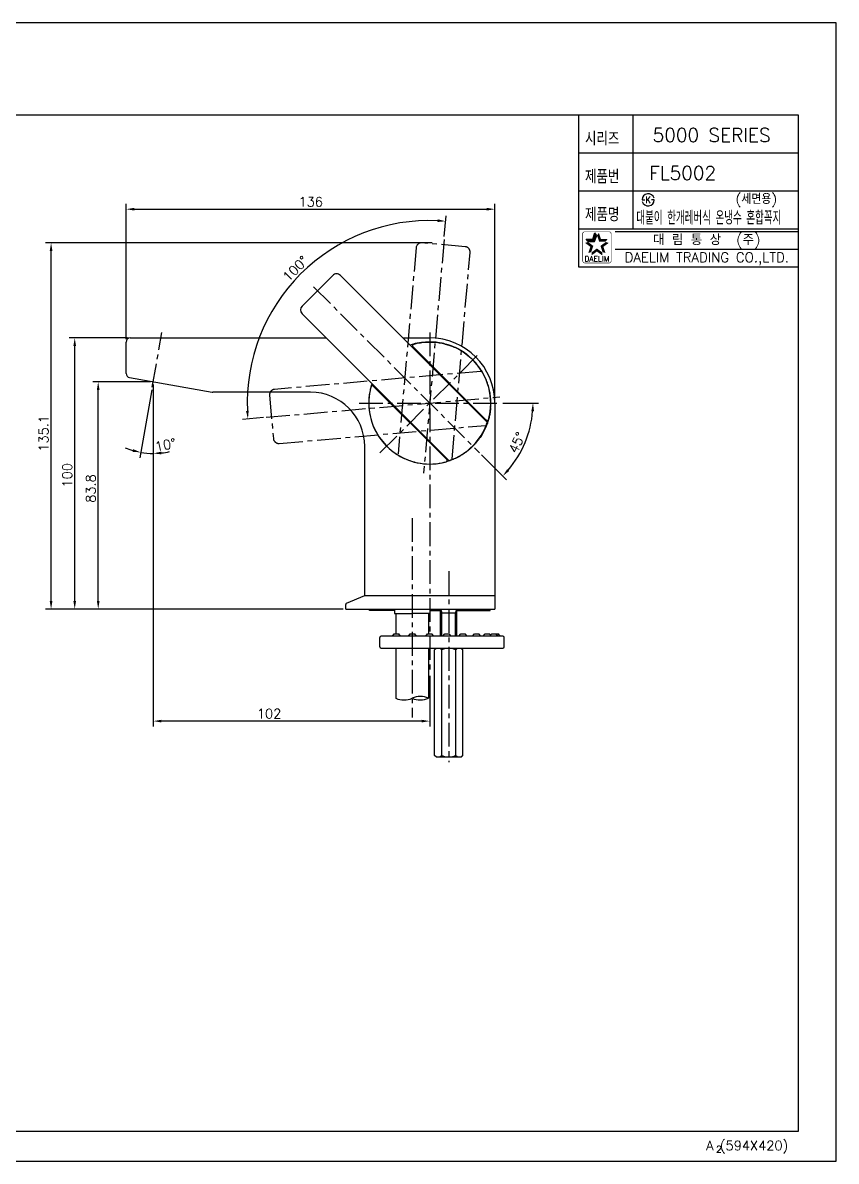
# Model space of a CAD drawing. Extents: x 2371 to 2965, y 435 to 855.
# Drawn here: x 2665 to 2965, y 435 to 855 of the extents above; entities that cross this region are included whole.
import ezdxf
from ezdxf.enums import TextEntityAlignment as Align

# ---------------------------------------------------------------- set-up
doc = ezdxf.new("R2010")
doc.units = 0
doc.header["$LTSCALE"] = 7
doc.header["$MEASUREMENT"] = 0
doc.linetypes.add('CENTER', pattern=[2, 1.25, -0.25, 0.25, -0.25])
doc.layers.get('0').update_dxf_attribs({"color": 2, "linetype": 'CONTINUOUS'})
for name, color, linetype in [('CL', 1, 'CENTER'), ('DIM', 2, 'CONTINUOUS'), ('DWG', 7, 'CONTINUOUS')]:
    doc.layers.add(name, color=color, linetype=linetype)
doc.styles.add('GHS', font='ROMANS', dxfattribs={"bigfont": 'GHS'})
doc.styles.add('HAN', font='TXT.shx', dxfattribs={"bigfont": 'GHS.shx'})
doc.styles.add('ROMANS', font='romans')

# ---------------------------------------------------------------- blocks, each defined once
blk = doc.blocks.new('KS')
at = {"layer": 'DIM'}
for p, q in [((-2.25, 0), (-1.75, 0)), ((-1.75, 0), (-1.25, 0)), ((1.75, 0), (1.25, 0)), ((2.25, 0), (1.75, 0))]:
    blk.add_line(p, q, dxfattribs=at)
for start, end in [(15, 180), (195, 0)]:
    blk.add_arc((0, 0), 2.25, start, end, dxfattribs=at)
at = {"layer": 'DIM', "style": 'HAN'}
blk.add_text('K', height=2.39, dxfattribs=at).set_placement((0, 0), align=Align.MIDDLE)
blk = doc.blocks.new('BORDER')
for p, q in [((1, 1), (0, 1)), ((1, 0), (1, 1)), ((0, 0), (1, 0))]:
    blk.add_line(p, q)
blk = doc.blocks.new('양식')
at = {"color": 4}
for p, q in [((1219, 386), (1768, 386)), ((1768, 386), (1768, 11)), ((1768, 11), (1219, 11))]:
    blk.add_line(p, q, dxfattribs=at)
at = {"color": 7}
for p, q in [((1687, 386), (1687, 330)), ((1707, 386), (1707, 344)), ((1687, 372), (1768, 372)), ((1687, 358), (1768, 358)), ((1687, 344), (1768, 344)), ((1687, 330), (1768, 330))]:
    blk.add_line(p, q, dxfattribs=at)
at = {"color": 2}
for p, q in [((1692.24, 340.18), (1692.99, 342.49)), ((1692.9, 339.27), (1693.65, 341.57)), ((1693.65, 341.57), (1692.99, 342.49)), ((1689.81, 340.18), (1692.24, 340.18)), ((1690.48, 339.27), (1689.81, 340.18)), ((1690.48, 339.27), (1692.9, 339.27))]:
    blk.add_line(p, q, dxfattribs=at)
at = {"color": 2, "linetype": 'Continuous'}
for p, q in [((1700.5, 343), (1768, 343)), ((1700.5, 336.5), (1768, 336.5))]:
    blk.add_line(p, q, dxfattribs=at)
at = {"color": 2, "linetype": 'Continuous', "const_width": 0.2}
for points in [[(1688.48, 342.13, -0.414214), (1689.23, 342.88)], [(1688.48, 332.13), (1688.48, 342.13, -1)], [(1689.23, 342.88), (1698.23, 342.88, -0.414214), (1698.98, 342.13, 0.043396)], [(1698.98, 342.13), (1698.98, 332.13, -0.414214), (1698.23, 331.38)], [(1698.23, 331.38), (1689.48, 331.38, -0.414214), (1688.48, 332.13, 0.672398)]]:
    blk.add_lwpolyline(points, format="xyb", dxfattribs=at)
at = {"color": 2}
for points in [[(1692.24, 340.18), (1692.9, 339.27), (1692.99, 342.49), (1693.65, 341.57)], [(1694.47, 342.49), (1693.8, 341.57), (1695.22, 340.18), (1694.55, 339.27)], [(1691.32, 337.35), (1692.4, 337.7), (1689.36, 338.78), (1690.43, 339.13)], [(1689.81, 340.18), (1690.48, 339.27), (1692.24, 340.18), (1692.9, 339.27)], [(1690.57, 335.05), (1691.65, 335.4), (1691.32, 337.35), (1692.4, 337.7)], [(1693.73, 335.6), (1693.73, 336.73), (1691.77, 334.18), (1691.77, 335.31)], [(1695.69, 334.18), (1695.69, 335.31), (1693.73, 335.6), (1693.73, 336.73)], [(1695.22, 340.18), (1694.55, 339.27), (1697.64, 340.18), (1696.98, 339.27)], [(1698.1, 338.78), (1697.02, 339.13), (1696.14, 337.35), (1695.06, 337.7)], [(1696.14, 337.35), (1695.06, 337.7), (1696.89, 335.05), (1695.81, 335.4)]]:
    blk.add_solid(points, dxfattribs=at)
at = {"xscale": 594, "yscale": 420, "zscale": 594}
blk.add_blockref('BORDER', (1188, 0), dxfattribs=at)
at = {"layer": 'DIM', "color": 4}
blk.add_blockref('KS', (1712.63, 354.68), dxfattribs=at)
at = {"color": 7, "linetype": 'Continuous'}
for s, height, style, p in [('대 림 통 상  (주)', 4, 'GHS', (1734.26, 339.7)), ('DAELIM TRADING CO.,LTD.', 3.6, 'ROMANS', (1734.26, 332.93))]:
    blk.add_text(s, height=height, dxfattribs=dict(at, style=style)).set_placement(p, align=Align.MIDDLE)
at = {"color": 2, "linetype": 'Continuous', "style": 'ROMANS'}
blk.add_text('DAELIM', height=2, dxfattribs=at).set_placement((1693.73, 331.93), align=Align.CENTER)
at = {"color": 7, "style": 'GHS'}
for s, height, p in [('A (594X420)', 3.5, (1734.01, 4.03)), ('2', 2.5, (1737.67, 3.19))]:
    blk.add_text(s, height=height, dxfattribs=at).set_placement(p)
at = {"layer": 'DIM', "style": 'GHS', "width": 0.8}
for s, p in [('시리즈', (1689.34, 374.73)), ('제품번', (1689.34, 360.73)), ('제품명', (1689.34, 346.73))]:
    blk.add_text(s, height=5, dxfattribs=at).set_placement(p)
blk = doc.blocks.new('FL5002')
at = {"color": 7, "linetype": 'Continuous'}
for p, q in [((2792.83, 638.22), (2792.83, 638.72)), ((2796.08, 638.72), (2796.08, 638.22)), ((2834.08, 638.72), (2834.08, 638.22)), ((2837.33, 638.22), (2837.33, 638.72)), ((2802.08, 638.22), (2792.83, 638.22)), ((2815.08, 638.22), (2819.08, 638.22)), ((2825.08, 638.22), (2837.33, 638.22))]:
    blk.add_line(p, q, dxfattribs=at)
at = {"layer": 'CL', "color": 3}
for p, q in [((2828.16, 772.4), (2812.22, 773.8)), ((2810.05, 771.98), (2803.4, 695.93)), ((2823.32, 694.18), (2829.98, 770.24)), ((2833.88, 726.4), (2757.83, 719.75)), ((2756.01, 717.58), (2757.4, 701.64)), ((2759.57, 699.82), (2835.62, 706.48))]:
    blk.add_line(p, q, dxfattribs=at)
at = {"layer": 'CL'}
for p, q in [((2820.37, 775.09), (2812.82, 688.82)), ((2772.23, 757.57), (2833.47, 696.33)), ((2712.74, 720.6), (2716.29, 740.72)), ((2815.08, 740.72), (2815.08, 615.04)), ((2796.7, 696.33), (2833.47, 733.11)), ((2754.72, 709.44), (2840.99, 716.99)), ((2789.08, 714.72), (2841.09, 714.72)), ((2808.58, 672.26), (2808.58, 598.67)), ((2822.08, 652.72), (2822.08, 582.22))]:
    blk.add_line(p, q, dxfattribs=at)
at = {"layer": 'CL', "color": 3}
for centre, start, end in [((2812.05, 771.8), 85, 175), ((2827.99, 770.41), 355.0005, 85.0067), ((2758, 717.76), 95.0005, 185.0067), ((2759.4, 701.82), 185, 275)]:
    blk.add_arc(centre, 2, start, end, dxfattribs=at)
at = {"layer": 'DIM'}
for p, q in [((2703.09, 738.22), (2703.09, 788.22)), ((2706.09, 786.22), (2836.09, 786.22)), ((2839.09, 715.72), (2839.09, 788.22)), ((2820.45, 776.09), (2821.13, 783.79)), ((2816.03, 773.85), (2673.42, 773.85)), ((2675.42, 641.72), (2675.42, 770.85)), ((2703.59, 738.72), (2682.14, 738.72)), ((2684.14, 641.72), (2684.14, 735.72)), ((2712.09, 722.57), (2690.8, 722.57)), ((2692.8, 641.72), (2692.8, 719.57)), ((2712.57, 719.61), (2708.15, 694.54)), ((2713.09, 721.57), (2713.09, 595.37)), ((2842.09, 714.72), (2855.16, 714.72)), ((2753.72, 709.35), (2746.02, 708.68)), ((2834.18, 695.63), (2843.42, 686.38)), ((2781.09, 638.72), (2673.42, 638.72)), ((2782.09, 638.72), (2682.14, 638.72)), ((2783.09, 638.72), (2690.8, 638.72)), ((2815.08, 614.04), (2815.08, 595.37)), ((2812.08, 597.37), (2716.09, 597.37))]:
    blk.add_line(p, q, dxfattribs=at)
for centre, radius, start, end in [((2815.08, 714.72), 67.33, 87.553, 182.447), ((2815.08, 714.72), 38.07, 319.5159, 355.4842), ((2713.09, 722.57), 26.46, 247.0001, 253.5), ((2713.09, 722.57), 26.46, 260, 270), ((2713.09, 722.57), 26.46, 276.5, 282.9999)]:
    blk.add_arc(centre, radius, start, end, dxfattribs=at)
for points in [[(2706.09, 786.72), (2706.09, 785.72), (2703.09, 786.22)], [(2836.09, 786.72), (2836.09, 785.72), (2839.09, 786.22)], [(2817.99, 782.49), (2817.93, 781.49), (2820.95, 781.8)], [(2674.92, 770.85), (2675.92, 770.85), (2675.42, 773.85)], [(2683.64, 735.72), (2684.64, 735.72), (2684.14, 738.72)], [(2692.3, 719.57), (2693.3, 719.57), (2692.8, 722.57)], [(2852.54, 711.74), (2853.54, 711.7), (2853.16, 714.72)], [(2748.31, 711.88), (2747.31, 711.81), (2748.01, 708.85)], [(2705.69, 697.69), (2705.46, 696.71), (2708.49, 696.51)], [(2716.11, 695.78), (2716.05, 696.78), (2713.09, 696.11)], [(2844.41, 689.66), (2843.68, 690.34), (2842.01, 687.8)], [(2674.92, 641.72), (2675.92, 641.72), (2675.42, 638.72)], [(2683.64, 641.72), (2684.64, 641.72), (2684.14, 638.72)], [(2692.3, 641.72), (2693.3, 641.72), (2692.8, 638.72)], [(2716.09, 597.87), (2716.09, 596.87), (2713.09, 597.37)], [(2812.08, 597.87), (2812.08, 596.87), (2815.08, 597.37)]]:
    blk.add_solid(points, dxfattribs=at)
at = {"layer": 'DWG'}
for p, q in [((2779.3, 761.81), (2767.99, 750.5)), ((2836.12, 707.83), (2782.13, 761.81)), ((2782.55, 761.4), (2782.8, 761.15)), ((2783.8, 760.15), (2782.8, 761.15)), ((2784.55, 759.4), (2783.8, 760.15)), ((2767.99, 747.67), (2821.97, 693.69)), ((2703.09, 725.59), (2703.09, 737.22)), ((2704.59, 738.72), (2776.94, 738.72)), ((2805.23, 738.72), (2815.09, 738.72)), ((2809.23, 735.15), (2808.82, 735.55)), ((2809.03, 736.39), (2809.03, 736.39)), ((2835.92, 708.45), (2809.23, 735.15)), ((2830.99, 730.63), (2830.99, 730.63)), ((2704.33, 724.11), (2734.78, 718.74)), ((2771.09, 718.72), (2735.04, 718.72)), ((2793.41, 720.77), (2793.41, 720.77)), ((2794.25, 720.99), (2821.35, 693.89)), ((2839.09, 714.72), (2839.09, 643.72)), ((2839.09, 714.72), (2839.09, 643.72)), ((2836.12, 707.83), (2836.12, 707.83)), ((2836.23, 707.31), (2836.23, 707.31)), ((2836.75, 708.67), (2836.75, 708.67)), ((2791.09, 643.72), (2791.09, 698.72)), ((2821.13, 693.05), (2821.13, 693.05)), ((2821.35, 693.89), (2821.35, 693.89)), ((2784.39, 640.85), (2791.09, 643.72)), ((2791.09, 643.72), (2839.09, 643.72)), ((2839.09, 643.72), (2839.09, 638.72)), ((2784.09, 638.72), (2784.09, 640.39)), ((2784.09, 638.72), (2839.09, 638.72)), ((2802.08, 638.72), (2802.08, 637.08)), ((2815.08, 638.72), (2815.08, 637.08)), ((2819.08, 628.72), (2819.08, 638.72)), ((2825.08, 628.72), (2825.08, 638.72)), ((2802.08, 637.08), (2808.58, 637.08)), ((2802.58, 637.08), (2802.58, 629.52)), ((2815.08, 637.08), (2808.58, 637.08)), ((2814.58, 637.08), (2814.58, 629.52)), ((2825.08, 637.22), (2819.08, 637.22)), ((2796.62, 624.72), (2796.62, 628.22)), ((2842.08, 628.72), (2797.12, 628.72)), ((2801.33, 628.72), (2802.01, 629.52)), ((2802.01, 629.52), (2803.66, 629.52)), ((2804.33, 628.72), (2803.66, 629.52)), ((2807.24, 628.72), (2807.91, 629.52)), ((2807.92, 629.52), (2809.57, 629.52)), ((2810.24, 628.72), (2809.57, 629.52)), ((2813.58, 628.72), (2814.26, 629.52)), ((2814.26, 629.52), (2815.91, 629.52)), ((2816.58, 628.72), (2815.91, 629.52)), ((2819.93, 628.72), (2820.6, 629.52)), ((2820.6, 629.52), (2822.25, 629.52)), ((2822.93, 628.72), (2822.25, 629.52)), ((2825.83, 628.72), (2826.51, 629.52)), ((2826.51, 629.52), (2828.16, 629.52)), ((2828.83, 628.72), (2828.16, 629.52)), ((2830.91, 628.72), (2831.58, 629.52)), ((2831.58, 629.52), (2833.24, 629.52)), ((2833.91, 628.72), (2833.24, 629.52)), ((2834.8, 628.72), (2835.47, 629.52)), ((2835.47, 629.52), (2837.13, 629.52)), ((2837.8, 628.72), (2837.13, 629.52)), ((2837.53, 629.05), (2837.92, 629.52)), ((2837.92, 629.52), (2839.58, 629.52)), ((2840.25, 628.72), (2839.58, 629.52)), ((2839.63, 629.52), (2840.41, 629.52)), ((2841.08, 628.72), (2840.41, 629.52)), ((2842.58, 624.72), (2842.58, 628.22)), ((2797.12, 624.22), (2842.08, 624.22)), ((2802.58, 624.22), (2802.58, 605.77)), ((2814.58, 624.22), (2814.58, 605.81)), ((2816.89, 623.72), (2817.39, 624.22)), ((2816.89, 584.72), (2816.89, 623.72)), ((2819.49, 584.72), (2819.49, 623.72)), ((2824.68, 584.72), (2824.68, 623.72)), ((2827.28, 623.72), (2826.78, 624.22)), ((2827.28, 584.72), (2827.28, 623.72)), ((2817.39, 584.22), (2816.89, 584.72)), ((2817.39, 584.22), (2826.78, 584.22)), ((2826.78, 584.22), (2827.28, 584.72))]:
    blk.add_line(p, q, dxfattribs=at)
at = {"layer": 'DWG', "color": 2}
for p, q in [((2819.62, 637.22), (2819.12, 638.72)), ((2824.62, 637.22), (2825.12, 638.72)), ((2819.58, 628.72), (2819.58, 637.22)), ((2824.58, 628.72), (2824.58, 637.22))]:
    blk.add_line(p, q, dxfattribs=at)
at = {"layer": 'DWG'}
for centre, radius, start, end in [((2780.72, 760.4), 2, 45.0005, 135.0067), ((2769.4, 749.08), 2, 135, 225), ((2704.59, 737.22), 1.5, 90, 180), ((2809.17, 735.91), 0.5, 105.3925, 225.4162), ((2815.09, 714.72), 22.49, 344.394, 105.6082), ((2815.09, 714.72), 24, 0, 90), ((2815.09, 714.72), 24, 0, 90), ((2815.09, 714.72), 22.5, 81.4055, 89.9018), ((2815.09, 714.72), 22.5, 44.1267, 45.7836), ((2704.59, 725.59), 1.5, 180, 260), ((2735.04, 720.22), 1.5, 260, 270), ((2771.09, 698.72), 20, 0, 90), ((2815.08, 714.72), 22.5, 164.3929, 285.6052), ((2793.89, 720.64), 0.5, 45.0207, 164.3841), ((2815.09, 714.72), 22.5, 0, 14.6231), ((2815.02, 714.79), 22.5, 289.4087, 340.5749), ((2815.01, 714.79), 22.5, 338.1496, 340.5793), ((2836.27, 708.81), 0.5, 225.0324, 344.3825), ((2835.76, 707.48), 0.5, 340.5776, 45), ((2821, 693.53), 0.5, 285.5924, 45.0213), ((2822.33, 694.04), 0.5, 225.0081, 289.4178), ((2815.01, 714.79), 22.5, 289.413, 291.3578), ((2784.59, 640.39), 0.5, 113.1988, 180.0004), ((2797.12, 628.22), 0.5, 90, 180), ((2842.08, 628.22), 0.5, 0, 90), ((2797.12, 624.72), 0.5, 180, 270), ((2842.08, 624.72), 0.5, 270, 0), ((2805.56, 612.64), 7.48, 246.5742, 293.8437), ((2811.61, 599.08), 7.37, 66.1725, 114.2454), ((2811.56, 612.53), 7.37, 246.1725, 294.2454)]:
    blk.add_arc(centre, radius, start, end, dxfattribs=at)
for points in [[(2809.03, 736.39), (2808.28, 736.16), (2807.9, 736.04)], [(2831.01, 730.64), (2827.85, 733.26), (2824.04, 735.37), (2819.71, 736.75), (2815.1, 737.22), (2810.49, 736.75), (2809.05, 736.4), (2809.03, 736.39)], [(2809.03, 736.39), (2810.49, 736.75), (2815.1, 737.22), (2819.71, 736.75), (2820.8, 736.49)], [(2820.8, 736.49), (2822.53, 735.96)], [(2822.53, 735.96), (2824.04, 735.37), (2827.85, 733.26), (2830.32, 731.3)], [(2830.76, 730.88), (2831, 730.64)], [(2831, 730.64), (2831.24, 730.4)], [(2831.21, 730.44), (2831.01, 730.64)], [(2836.77, 708.67), (2837.12, 710.11), (2837.6, 714.72), (2837.12, 719.34), (2835.75, 723.66), (2833.64, 727.47), (2831.21, 730.44)], [(2831.24, 730.4), (2831.61, 730.01)], [(2793.43, 720.77), (2793.08, 719.34), (2792.6, 714.72), (2793.08, 710.11), (2794.45, 705.79), (2796.56, 701.98), (2798.98, 699.02)], [(2793.78, 721.9), (2793.66, 721.55), (2793.43, 720.78), (2793.43, 720.77)], [(2794.55, 721.11), (2794.45, 720.79)], [(2837.38, 711.57), (2837.12, 710.11), (2836.77, 708.67)], [(2837.52, 712.8), (2837.38, 711.57)], [(2836.33, 707.28), (2835.75, 705.79), (2834.78, 703.81), (2833.64, 701.98), (2833.02, 701.12), (2832.38, 700.31), (2831.71, 699.54), (2831.36, 699.17), (2831.01, 698.81), (2830.65, 698.47), (2830.29, 698.12), (2829.52, 697.45), (2828.71, 696.8), (2827.85, 696.19), (2826.02, 695.05), (2824.04, 694.08), (2822.52, 693.48)], [(2836.77, 708.67), (2836.54, 707.9), (2836.33, 707.28)], [(2798.98, 699.02), (2799.18, 698.82)], [(2799.18, 698.82), (2799.38, 698.62)], [(2799.38, 698.62), (2802.35, 696.19), (2806.17, 694.08), (2810.49, 692.7), (2815.1, 692.22), (2819.71, 692.7), (2821.13, 693.05)], [(2822.52, 693.48), (2821.93, 693.28), (2821.15, 693.05), (2821.13, 693.05)], [(2816.89, 623.72), (2817.11, 623.92), (2817.31, 624.09), (2817.52, 624.22)], [(2818.86, 624.22), (2819.06, 624.09), (2819.27, 623.92), (2819.49, 623.72)], [(2819.49, 623.72), (2819.92, 623.92), (2820.34, 624.09), (2820.74, 624.22)], [(2823.43, 624.22), (2823.83, 624.09), (2824.25, 623.92), (2824.68, 623.72)], [(2824.68, 623.72), (2824.9, 623.92), (2825.11, 624.09), (2825.31, 624.22)], [(2826.65, 624.22), (2826.79, 624.14)], [(2826.79, 624.14), (2826.86, 624.09), (2827.06, 623.92), (2827.28, 623.72)], [(2816.89, 584.72), (2817.11, 584.52), (2817.31, 584.35), (2817.52, 584.22)], [(2818.86, 584.22), (2819.06, 584.35), (2819.27, 584.52), (2819.49, 584.72)], [(2819.49, 584.72), (2819.92, 584.52), (2820.34, 584.35), (2820.74, 584.22)], [(2823.43, 584.22), (2823.83, 584.35), (2824.25, 584.52), (2824.68, 584.72)], [(2824.68, 584.72), (2824.9, 584.52), (2825.11, 584.35), (2825.31, 584.22)], [(2826.65, 584.22), (2826.79, 584.3)], [(2826.79, 584.3), (2826.86, 584.35), (2827.06, 584.52), (2827.28, 584.72)]]:
    blk.add_spline(points, degree=3, dxfattribs=at)
at = {"layer": 'DIM'}
blk.add_blockref('양식', (1183, 435), dxfattribs=at)
at = {"color": 7, "style": 'GHS'}
for s, p in [('5000 SERIES', (2919.04, 813.58)), ('FL5002', (2908.37, 799.58))]:
    blk.add_text(s, height=5, dxfattribs=at).set_placement(p, align=Align.MIDDLE)
at = {"style": 'GHS'}
blk.add_text('(세면용)', height=3.5, dxfattribs=at).set_placement((2927.88, 788.18))
at = {"style": 'GHS', "width": 0.5}
blk.add_text('대붙이 한개레버식 온냉수 혼합꼭지', height=5, dxfattribs=at).set_placement((2891.29, 780.56))
at = {"layer": 'DIM', "char_height": 3.5, "attachment_point": 5, "style": 'GHS'}
for s, insert in [('\\A1;136', (2771.19, 788.97)), ('\\A1;102', (2755.83, 600.12))]:
    blk.add_mtext(s, dxfattribs=dict(at, insert=insert))
for s, insert, rotation in [('\\A1;100%%D', (2765.53, 764.28), 45), ('\\A1;135.1', (2672.67, 703.52), 90), ('\\A1;10%%d', (2717.6, 699.29), 10.9758), ('\\A1;45%%d', (2847.24, 700.1), 65.5466), ('\\A1;100', (2681.39, 688.06), 90), ('\\A1;83.8', (2690.05, 683.15), 90)]:
    blk.add_mtext(s, dxfattribs=dict(at, insert=insert, rotation=rotation))

msp = doc.modelspace()

# ---------------------------------------------------------------- block references
at = {"layer": 'DIM'}
msp.add_blockref('FL5002', (0, 0), dxfattribs=at)

doc.saveas('drawing.dxf')
